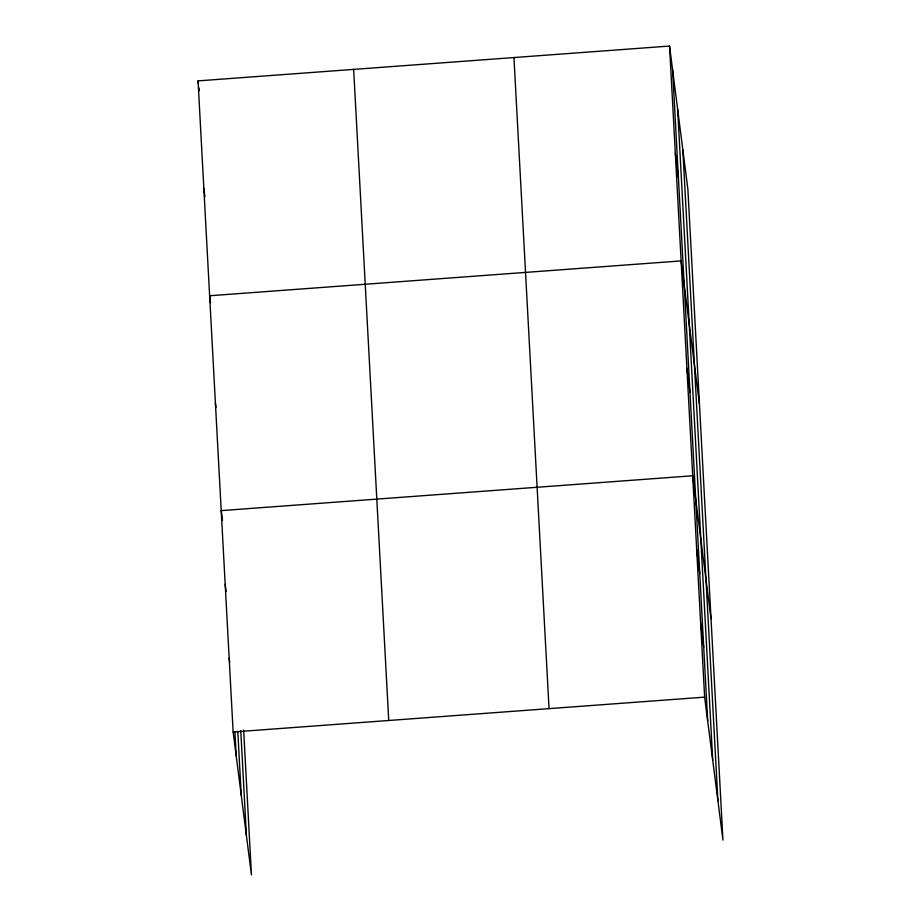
<?xml version="1.0" encoding="UTF-8"?>
<svg xmlns="http://www.w3.org/2000/svg" width="921" height="921" viewBox="0 0 921 921"><rect width="100%" height="100%" fill="white"/><g stroke="black" fill="none" stroke-linecap="round" stroke-linejoin="round"><path stroke-width="1.38" d="M243.651 730.203L251.456 874.95L233.14 731.988L198.05 80.887L669.544 46.05L687.86 189.012L722.95 840.113L704.634 697.139L669.544 46.05M233.14 731.988L704.634 697.139M675.335 153.485L678.397 177.396M699.442 403.882L681.126 260.908L209.631 295.756L210.529 302.79M686.916 368.342L689.979 392.254M711.012 618.739L692.707 475.766L221.213 510.614L222.468 520.457M696.679 549.561L699.741 573.484M700.651 623.356L703.713 647.267M198.05 80.887L198.418 83.707M198.959 87.921L199.316 90.742M203.84 188.321L204.923 196.76M215.422 403.179L215.963 407.404M225.185 584.398L226.082 591.432M229.168 658.193L229.709 662.418M682.829 149.732L717.908 800.821M677.649 109.254L712.727 760.343M672.606 69.973L707.696 721.062M513.953 57.551L549.043 708.64M353.652 69.397L388.731 720.487M240.761 730.652L246.425 835.669M237.791 731.332L241.233 795.191M234.901 731.781L236.202 755.899"/></g></svg>
